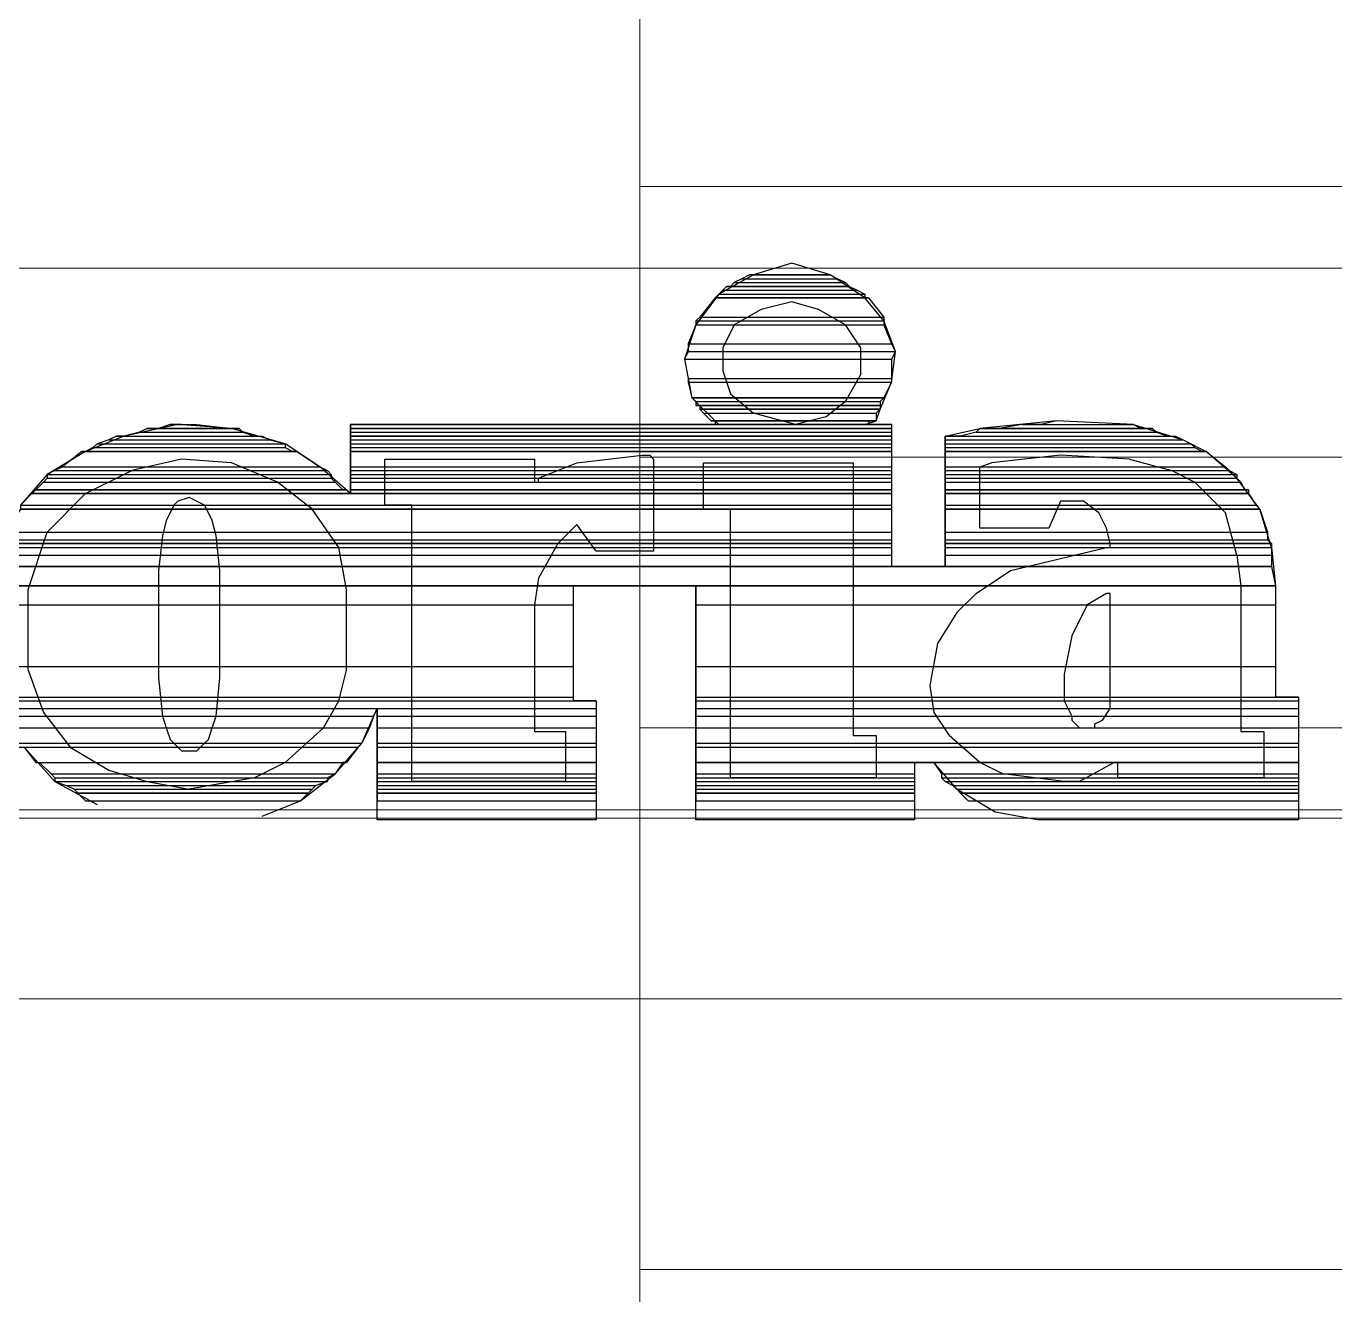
# Model space of a CAD drawing. Header units: millimetres. Extents: x 210628 to 232146, y -111309 to -91563.
# Drawn here: x 221620.1 to 221692.6, y -106426.4 to -106356.1 of the extents above; entities that cross this region are included whole.
import ezdxf

# ---------------------------------------------------------------- set-up
doc = ezdxf.new("R2010")
doc.units = ezdxf.units.MM
for name, color, linetype, lineweight in [('ahsap gor', 24, 'Continuous', 20), ('demir-1', 103, 'Continuous', 20), ('KP', 167, 'Continuous', 30), ('t_görünüş', 45, 'Continuous', 25), ('t_tarama', 253, 'Continuous', 5), ('ölçü', 251, 'Continuous', 5)]:
    doc.layers.add(name, color=color, linetype=linetype, lineweight=lineweight)

# ---------------------------------------------------------------- blocks, each defined once
blk = doc.blocks.new('logolutabela')
at = {"layer": 't_görünüş'}
for points in [[(93.913, 40.857), (91.075, 40.005), (96.466, 40.005)], [(96.75, 40.005), (93.913, 40.857), (91.075, 40.005)], [(91.075, 40.005), (88.522, 38.586)], [(90.224, 39.722), (89.657, 39.438), (97.885, 39.438)], [(90.792, 40.005), (90.224, 39.722), (97.317, 39.722)], [(90.224, 39.722), (97.317, 39.722), (97.885, 39.438)], [(91.075, 40.005), (90.792, 40.005), (96.75, 40.005)], [(90.792, 40.005), (96.75, 40.005), (97.317, 39.722)], [(91.075, 40.005), (96.75, 40.005)], [(99.304, 38.303), (96.75, 40.005)], [(88.805, 38.87), (88.522, 38.586), (99.304, 38.586)], [(89.089, 39.154), (88.805, 38.87), (98.736, 38.87)], [(88.805, 38.87), (98.736, 38.87), (99.304, 38.586)], [(89.373, 39.154), (89.089, 39.154), (98.168, 39.154)], [(89.089, 39.154), (98.168, 39.154), (98.736, 38.87)], [(89.657, 39.438), (89.373, 39.154), (98.168, 39.154)], [(89.657, 39.438), (97.885, 39.438), (98.168, 39.154)], [(88.522, 38.586), (86.819, 36.317), (85.969, 33.764), (86.535, 30.926)], [(88.238, 38.303), (87.103, 36.885), (100.722, 36.885)], [(88.522, 38.586), (88.238, 38.303), (99.304, 38.303)], [(88.238, 38.303), (99.587, 38.303)], [(88.238, 38.303), (99.587, 38.303), (100.722, 36.885)], [(88.522, 38.586), (99.304, 38.586), (99.304, 38.303)], [(95.898, 37.453), (93.913, 38.019), (91.643, 37.453)], [(100.439, 30.075), (101.29, 32.061), (101.574, 34.331), (100.722, 36.601), (99.304, 38.303)], [(87.103, 36.885), (86.819, 36.601), (100.722, 36.601)], [(87.103, 36.885), (100.722, 36.885), (100.722, 36.601)], [(91.643, 37.453), (89.657, 36.317)], [(97.885, 36.317), (95.898, 37.453)], [(86.819, 36.317), (86.253, 34.899), (101.29, 34.899)], [(86.819, 36.601), (86.819, 36.317), (100.722, 36.317)], [(86.819, 36.601), (100.722, 36.601), (100.722, 36.317)], [(86.819, 36.317), (100.722, 36.317), (101.29, 34.899)], [(89.657, 36.317), (88.805, 34.615), (88.805, 32.912), (89.373, 31.21)], [(97.885, 30.642), (99.02, 32.629), (99.02, 34.615), (97.885, 36.317)], [(86.253, 34.899), (86.253, 34.331), (101.574, 34.331)], [(86.253, 34.899), (101.29, 34.899), (101.574, 34.331)], [(86.253, 34.331), (85.969, 33.764), (101.29, 33.764)], [(86.253, 34.331), (101.574, 34.331), (101.29, 33.764)], [(85.969, 33.764), (86.253, 32.345), (101.29, 32.345)], [(85.969, 33.764), (101.29, 33.764), (101.29, 32.345)], [(86.253, 32.345), (86.253, 32.061), (101.29, 32.061)], [(86.253, 32.345), (101.29, 32.345), (101.29, 32.061)], [(86.253, 32.061), (86.535, 30.926), (100.722, 30.926)], [(86.253, 32.061), (101.29, 32.061), (100.722, 30.926)], [(89.373, 31.21), (91.075, 29.791)], [(61.285, 23.833), (61.285, 28.941), (88.522, 28.941), (86.535, 30.926)], [(86.535, 30.926), (86.819, 30.642), (100.439, 30.642)], [(86.535, 30.926), (100.722, 30.926), (100.439, 30.642)], [(86.819, 30.642), (86.819, 30.359), (100.439, 30.359)], [(86.819, 30.642), (100.439, 30.642), (100.439, 30.359)], [(86.819, 30.359), (100.439, 30.359)], [(87.103, 30.359), (87.103, 30.075), (100.439, 30.075)], [(87.103, 30.359), (100.439, 30.359), (100.439, 30.075)], [(87.103, 30.075), (87.387, 29.791), (100.155, 29.791)], [(87.103, 30.075), (100.439, 30.075), (100.155, 29.791)], [(97.885, 30.642), (96.466, 29.507), (94.197, 28.941), (91.075, 29.791)], [(99.304, 28.941), (100.155, 29.223), (100.439, 30.075)], [(87.387, 29.791), (87.954, 29.223), (100.155, 29.223)], [(87.387, 29.791), (100.155, 29.791), (100.155, 29.223)], [(87.954, 29.223), (100.155, 29.223), (99.871, 29.223)], [(87.954, 29.223), (99.587, 29.223)], [(87.954, 29.223), (99.871, 29.223), (99.587, 29.223)], [(88.238, 29.223), (88.238, 28.941), (99.587, 28.941)], [(88.238, 29.223), (99.587, 29.223), (99.587, 28.941)], [(119.165, 28.941), (113.49, 29.223), (107.815, 28.657)], [(113.49, 29.223), (112.354, 28.941), (115.476, 28.941)], [(44.545, 28.089), (41.707, 26.954), (38.87, 25.252), (36.883, 22.982)], [(43.977, 28.089), (43.41, 27.806), (55.326, 27.806)], [(44.545, 28.089), (43.977, 28.089), (54.758, 28.089)], [(43.977, 28.089), (54.758, 28.089), (55.326, 27.806)], [(56.461, 27.522), (52.489, 28.657), (48.516, 28.941), (44.545, 28.089)], [(45.679, 28.373), (44.545, 28.089), (54.191, 28.089)], [(44.545, 28.089), (54.758, 28.089)], [(46.246, 28.657), (45.679, 28.373), (53.339, 28.373)], [(45.679, 28.373), (53.339, 28.373), (54.191, 28.089)], [(47.098, 28.657), (46.246, 28.657), (53.057, 28.657)], [(46.246, 28.657), (53.057, 28.657), (53.339, 28.373)], [(47.949, 28.941), (47.098, 28.657), (52.489, 28.657)], [(47.098, 28.657), (53.057, 28.657)], [(48.516, 28.941), (47.949, 28.941), (49.935, 28.941)], [(47.949, 28.941), (49.935, 28.941), (52.489, 28.657)], [(48.516, 28.941), (49.935, 28.941)], [(61.285, 28.941), (61.285, 28.657), (101.29, 28.657)], [(61.285, 28.941), (101.29, 28.941), (101.29, 28.657)], [(61.285, 28.657), (61.285, 28.373), (101.29, 28.373)], [(61.285, 28.657), (101.29, 28.657), (101.29, 28.373)], [(61.285, 28.373), (61.285, 28.089), (101.29, 28.089)], [(61.285, 28.373), (101.29, 28.373), (101.29, 28.089)], [(61.285, 28.089), (61.285, 27.806), (101.29, 27.806)], [(61.285, 28.089), (101.29, 28.089), (101.29, 27.806)], [(88.238, 28.941), (99.304, 28.941)], [(88.238, 28.941), (99.587, 28.941), (99.304, 28.941)], [(99.304, 28.941), (101.29, 28.941), (101.29, 18.443), (105.261, 18.443), (105.261, 28.089), (107.815, 28.657)], [(106.397, 28.089), (105.261, 28.089), (122.285, 28.089)], [(105.261, 28.089), (105.261, 27.806), (122.853, 27.806)], [(105.261, 28.089), (122.285, 28.089), (122.853, 27.806)], [(107.532, 28.373), (106.397, 28.089), (121.718, 28.089)], [(106.397, 28.089), (122.285, 28.089)], [(107.815, 28.657), (107.532, 28.373), (120.866, 28.373)], [(107.532, 28.373), (120.866, 28.373), (121.718, 28.089)], [(108.099, 28.657), (107.815, 28.657), (120.583, 28.657)], [(107.815, 28.657), (120.583, 28.657), (120.866, 28.373)], [(109.234, 28.657), (108.099, 28.657), (120.583, 28.657)], [(110.937, 28.941), (109.234, 28.657), (119.731, 28.657)], [(109.234, 28.657), (120.583, 28.657)], [(111.503, 28.941), (110.937, 28.941), (119.165, 28.941)], [(110.937, 28.941), (119.165, 28.941), (119.731, 28.657)], [(111.787, 28.941), (111.503, 28.941), (117.462, 28.941)], [(111.503, 28.941), (119.165, 28.941)], [(112.354, 28.941), (111.787, 28.941), (117.178, 28.941)], [(111.787, 28.941), (117.462, 28.941)], [(112.354, 28.941), (117.178, 28.941)], [(119.165, 28.941), (122.853, 27.806), (124.555, 26.954)], [(42.275, 27.238), (41.707, 26.954), (57.028, 26.954)], [(42.559, 27.522), (42.275, 27.238), (56.461, 27.238)], [(42.275, 27.238), (56.461, 27.238), (57.028, 26.954)], [(43.41, 27.806), (42.559, 27.522), (56.461, 27.522)], [(42.559, 27.522), (56.461, 27.522), (56.461, 27.238)], [(43.41, 27.806), (55.326, 27.806), (56.461, 27.522)], [(61.285, 23.833), (59.015, 25.819), (56.461, 27.522)], [(61.285, 27.806), (61.285, 27.522), (101.29, 27.522)], [(61.285, 27.806), (101.29, 27.806), (101.29, 27.522)], [(61.285, 27.522), (61.285, 27.238), (101.29, 27.238)], [(61.285, 27.522), (101.29, 27.522), (101.29, 27.238)], [(61.285, 27.238), (61.285, 26.954), (101.29, 26.954)], [(61.285, 27.238), (101.29, 27.238), (101.29, 26.954)], [(105.261, 27.806), (105.261, 27.522), (123.42, 27.522)], [(105.261, 27.806), (122.853, 27.806), (123.42, 27.522)], [(105.261, 27.522), (105.261, 27.238), (123.704, 27.238)], [(105.261, 27.522), (123.42, 27.522), (123.704, 27.238)], [(105.261, 27.238), (105.261, 26.954), (124.271, 26.954)], [(105.261, 27.238), (123.704, 27.238), (124.271, 26.954)], [(41.423, 26.954), (40.005, 25.819), (59.015, 25.819)], [(41.707, 26.954), (41.423, 26.954), (57.312, 26.954)], [(41.423, 26.954), (57.312, 26.954), (59.015, 25.819)], [(41.707, 26.954), (57.312, 26.954)], [(55.893, 24.684), (52.489, 26.103), (48.8, 26.387), (45.111, 25.536)], [(61.285, 26.954), (61.285, 25.819), (101.29, 25.819)], [(61.285, 26.954), (101.29, 26.954), (101.29, 25.819)], [(77.741, 21.279), (76.606, 20.145), (75.187, 17.591), (74.903, 15.605), (74.903, 6.242), (77.173, 6.242), (77.173, 2.554), (65.824, 2.554), (65.824, 22.982), (63.838, 22.982), (63.838, 26.387), (74.903, 26.387), (74.903, 24.684), (75.187, 24.684), (75.187, 24.968), (78.025, 26.103), (82.847, 26.671), (83.415, 26.671), (83.699, 26.387), (83.699, 19.578), (79.442, 19.578), (78.025, 21.563), (77.741, 21.279)], [(105.261, 26.954), (124.555, 26.954)], [(105.261, 26.954), (105.261, 25.819), (125.974, 25.819)], [(105.261, 26.954), (124.555, 26.954), (125.974, 25.819)], [(118.881, 26.387), (113.773, 26.671), (108.667, 26.103)], [(118.881, 26.387), (122.001, 25.536), (123.704, 24.684)], [(129.378, 19.861), (128.527, 22.698), (126.825, 24.968), (124.555, 26.954)], [(37.451, 10.782), (37.451, 16.74), (38.87, 20.995), (41.707, 23.833), (45.111, 25.536)], [(39.437, 25.536), (38.87, 25.252), (59.866, 25.252)], [(38.87, 25.252), (38.87, 24.968), (59.866, 24.968)], [(38.87, 25.252), (59.866, 25.252), (59.866, 24.968)], [(40.005, 25.819), (39.437, 25.536), (59.582, 25.536)], [(39.437, 25.536), (59.582, 25.536), (59.866, 25.252)], [(40.005, 25.819), (59.015, 25.819), (59.582, 25.536)], [(61.285, 25.819), (61.285, 25.536), (101.29, 25.536)], [(61.285, 25.819), (101.29, 25.819), (101.29, 25.536)], [(61.285, 25.536), (61.285, 25.252), (101.29, 25.252)], [(61.285, 25.536), (101.29, 25.536), (101.29, 25.252)], [(61.285, 25.252), (61.285, 24.968), (101.29, 24.968)], [(61.285, 25.252), (101.29, 25.252), (101.29, 24.968)], [(89.373, 2.838), (89.373, 22.698), (87.387, 22.698), (87.387, 26.103), (98.452, 26.103), (98.452, 5.958), (100.155, 5.958), (100.155, 2.838), (89.373, 2.838)], [(105.261, 25.819), (105.261, 25.536), (126.258, 25.536)], [(105.261, 25.819), (125.974, 25.819), (126.258, 25.536)], [(105.261, 25.536), (105.261, 25.252), (126.825, 25.252)], [(105.261, 25.536), (126.258, 25.536), (126.825, 25.252)], [(105.261, 25.252), (105.261, 24.968), (126.825, 24.968)], [(105.261, 25.252), (126.825, 25.252), (126.825, 24.968)], [(106.113, 15.037), (107.532, 16.456), (110.085, 18.159), (117.178, 19.861), (117.462, 19.861), (117.462, 20.145), (117.178, 21.279), (116.611, 22.414), (115.476, 23.266), (113.773, 23.266), (112.922, 21.279), (107.815, 21.279), (107.815, 25.819), (108.667, 26.103)], [(38.586, 24.684), (38.018, 24.117), (60.717, 24.117)], [(38.87, 24.968), (38.586, 24.684), (60.15, 24.684)], [(38.586, 24.684), (60.15, 24.684), (60.717, 24.117)], [(38.87, 24.968), (59.866, 24.968), (60.15, 24.684)], [(61.001, 16.74), (60.433, 19.861), (58.447, 22.698), (55.893, 24.684)], [(61.285, 24.968), (61.285, 24.684), (101.29, 24.684)], [(61.285, 24.968), (101.29, 24.968), (101.29, 24.684)], [(61.285, 24.684), (61.285, 24.117), (101.29, 24.117)], [(61.285, 24.684), (101.29, 24.684), (101.29, 24.117)], [(105.261, 24.968), (105.261, 24.684), (127.109, 24.684)], [(105.261, 24.968), (126.825, 24.968), (127.109, 24.684)], [(105.261, 24.684), (105.261, 24.117), (127.393, 24.117)], [(105.261, 24.684), (127.109, 24.684), (127.393, 24.117)], [(126.825, 19.294), (125.974, 22.414), (123.704, 24.684)], [(37.735, 23.833), (36.883, 22.982), (101.29, 22.982)], [(38.018, 24.117), (37.735, 23.833), (61.285, 23.833)], [(37.735, 23.833), (101.29, 23.833), (101.29, 22.982)], [(38.018, 24.117), (61.001, 24.117)], [(38.018, 24.117), (61.001, 24.117), (61.285, 23.833)], [(48.516, 23.266), (48.233, 22.982), (47.949, 22.414), (47.665, 21.847), (47.381, 20.713), (47.098, 18.159), (47.098, 10.214), (47.381, 7.377), (47.665, 6.526), (47.949, 5.674), (48.233, 5.391), (48.8, 4.823), (49.935, 4.823), (50.503, 5.391), (50.787, 5.674), (51.07, 6.526), (51.354, 7.377), (51.638, 10.214), (51.638, 18.159), (51.354, 20.713), (51.07, 21.847), (50.787, 22.414), (50.503, 22.982), (49.368, 23.549), (48.516, 23.266)], [(61.285, 24.117), (61.285, 23.833), (101.29, 23.833)], [(61.285, 24.117), (101.29, 24.117), (101.29, 23.833)], [(105.261, 24.117), (127.677, 24.117)], [(105.261, 24.117), (105.261, 23.833), (127.677, 23.833)], [(105.261, 24.117), (127.677, 24.117), (127.677, 23.833)], [(105.261, 23.833), (105.261, 22.982), (128.243, 22.982)], [(105.261, 23.833), (127.677, 23.833), (128.243, 22.982)], [(36.883, 22.698), (35.749, 20.995), (101.29, 20.995)], [(36.883, 22.982), (36.883, 22.698), (101.29, 22.698)], [(36.883, 22.982), (101.29, 22.982), (101.29, 22.698)], [(36.883, 22.698), (101.29, 22.698), (101.29, 20.995)], [(105.261, 22.982), (105.261, 22.698), (128.527, 22.698)], [(105.261, 22.982), (128.243, 22.982), (128.527, 22.698)], [(105.261, 22.698), (105.261, 20.995), (129.094, 20.995)], [(105.261, 22.698), (128.527, 22.698), (129.094, 20.995)], [(35.749, 20.429), (35.466, 20.145), (101.29, 20.145)], [(35.749, 20.995), (35.749, 20.429), (101.29, 20.429)], [(35.749, 20.995), (101.29, 20.995), (101.29, 20.429)], [(35.749, 20.429), (101.29, 20.429), (101.29, 20.145)], [(105.261, 20.995), (105.261, 20.429), (129.094, 20.429)], [(105.261, 20.995), (129.094, 20.995), (129.094, 20.429)], [(105.261, 20.429), (105.261, 20.145), (129.378, 20.145)], [(105.261, 20.429), (129.094, 20.429), (129.378, 20.145)], [(35.466, 19.861), (35.182, 19.294), (101.29, 19.294)], [(35.466, 20.145), (35.466, 19.861), (101.29, 19.861)], [(35.466, 20.145), (101.29, 20.145), (101.29, 19.861)], [(35.466, 19.861), (101.29, 19.861), (101.29, 19.294)], [(129.378, 19.861), (129.662, 17.024), (129.662, 8.796), (131.364, 8.796), (131.364, -0.284), (112.071, -0.284), (108.95, 0.284), (106.113, 1.987), (104.41, 3.973), (102.991, 3.973), (102.991, -0.284), (86.819, -0.284), (86.819, 17.024), (77.741, 17.024), (77.741, 8.512), (79.442, 8.512), (79.442, -0.284), (63.27, -0.284), (63.27, 7.944)], [(105.261, 20.145), (105.261, 19.861), (129.378, 19.861)], [(105.261, 20.145), (129.378, 20.145), (129.378, 19.861)], [(105.261, 19.861), (105.261, 19.294), (129.378, 19.294)], [(105.261, 19.861), (129.378, 19.861), (129.378, 19.294)], [(20.711, 19.294), (20.711, 18.443), (101.29, 18.443)], [(20.711, 19.294), (101.29, 19.294), (101.29, 18.443)], [(20.711, 18.443), (20.711, 17.024), (129.662, 17.024)], [(20.711, 18.443), (129.378, 18.443), (129.662, 17.024)], [(105.261, 19.294), (105.261, 18.443), (129.378, 18.443)], [(105.261, 19.294), (129.378, 19.294), (129.378, 18.443)], [(126.825, 19.294), (127.109, 17.024), (127.109, 6.242), (128.811, 6.242), (128.811, 2.838), (118.03, 2.838), (118.03, 3.973), (117.746, 3.973), (115.192, 2.554), (114.057, 2.554), (109.518, 3.121), (107.815, 3.973), (105.545, 5.958)], [(-12.485, 17.024), (129.662, 17.024)], [(-12.201, 17.024), (-12.201, 15.605), (77.741, 15.605)], [(-12.201, 17.024), (77.741, 17.024), (77.741, 15.605)], [(61.001, 10.782), (61.001, 16.74)], [(77.741, 17.024), (129.662, 17.024)], [(86.819, 17.024), (86.819, 15.605), (129.662, 15.605)], [(86.819, 17.024), (129.662, 17.024), (129.662, 15.605)], [(117.178, 16.456), (115.76, 15.605), (114.625, 13.335), (114.057, 10.498), (114.057, 8.512), (114.625, 7.377), (114.625, 7.093), (115.192, 6.526), (116.327, 6.526), (116.327, 6.809), (116.895, 7.093), (117.462, 7.944), (117.462, 16.456), (117.178, 16.456)], [(-12.201, 15.605), (-11.066, 11.066), (77.741, 11.066)], [(-12.201, 15.605), (77.741, 15.605), (77.741, 11.066)], [(86.819, 15.605), (86.819, 11.066), (129.662, 11.066)], [(86.819, 15.605), (129.662, 15.605), (129.662, 11.066)], [(106.113, 15.037), (104.694, 12.767), (104.126, 9.647)], [(-11.066, 11.066), (-10.215, 8.796), (77.741, 8.796)], [(-11.066, 11.066), (77.741, 11.066), (77.741, 8.796)], [(37.451, 10.782), (38.586, 7.661), (40.572, 5.107), (43.41, 3.405)], [(59.298, 6.526), (60.433, 8.512), (61.001, 10.782)], [(86.819, 11.066), (86.819, 8.796), (129.662, 8.796)], [(86.819, 11.066), (129.662, 11.066), (129.662, 8.796)], [(-10.215, 8.796), (-9.931, 8.512), (77.741, 8.512)], [(-10.215, 8.796), (77.741, 8.796), (77.741, 8.512)], [(86.819, 8.796), (86.819, 8.512), (131.364, 8.512)], [(86.819, 8.796), (131.364, 8.796), (131.364, 8.512)], [(104.126, 9.647), (104.41, 7.661), (105.545, 5.958)], [(-9.931, 8.512), (-9.647, 7.944), (79.442, 7.944)], [(-9.931, 8.512), (79.442, 8.512), (79.442, 7.944)], [(-9.647, 7.944), (-9.364, 7.377), (62.986, 7.377)], [(-9.647, 7.944), (63.27, 7.944), (62.986, 7.377)], [(62.135, 5.391), (63.27, 7.944)], [(63.27, 7.944), (63.27, 7.377), (79.442, 7.377)], [(63.27, 7.944), (79.442, 7.944), (79.442, 7.377)], [(86.819, 8.512), (86.819, 7.944), (131.364, 7.944)], [(86.819, 8.512), (131.364, 8.512), (131.364, 7.944)], [(86.819, 7.944), (86.819, 7.377), (131.364, 7.377)], [(86.819, 7.944), (131.364, 7.944), (131.364, 7.377)], [(-9.364, 7.377), (-9.08, 6.526), (62.702, 6.526)], [(-9.364, 7.377), (62.986, 7.377), (62.702, 6.526)], [(63.27, 7.377), (63.27, 6.526), (79.442, 6.526)], [(63.27, 7.377), (79.442, 7.377), (79.442, 6.526)], [(86.819, 7.377), (86.819, 6.526), (131.364, 6.526)], [(86.819, 7.377), (131.364, 7.377), (131.364, 6.526)], [(-9.08, 6.526), (-7.945, 5.391), (62.135, 5.391)], [(-9.08, 6.526), (62.702, 6.526), (62.135, 5.391)], [(59.298, 6.526), (56.461, 3.973), (54.191, 2.838), (49.368, 1.987)], [(63.27, 6.526), (63.27, 5.391), (79.442, 5.391)], [(63.27, 6.526), (79.442, 6.526), (79.442, 5.391)], [(86.819, 6.526), (86.819, 5.391), (131.364, 5.391)], [(86.819, 6.526), (131.364, 6.526), (131.364, 5.391)], [(-7.945, 5.391), (-7.945, 5.107), (61.851, 5.107)], [(-7.945, 5.391), (62.135, 5.391), (61.851, 5.107)], [(37.167, 5.107), (38.018, 3.973), (61.001, 3.973)], [(37.167, 5.107), (61.851, 5.107), (61.001, 3.973)], [(37.167, 5.107), (39.437, 2.554), (42.559, 0.851)], [(54.758, 0), (57.596, 1.135), (60.15, 3.121), (62.135, 5.391)], [(63.27, 5.391), (63.27, 5.107), (79.442, 5.107)], [(63.27, 5.391), (79.442, 5.391), (79.442, 5.107)], [(63.27, 5.107), (63.27, 3.973), (79.442, 3.973)], [(63.27, 5.107), (79.442, 5.107), (79.442, 3.973)], [(86.819, 5.391), (86.819, 5.107), (131.364, 5.107)], [(86.819, 5.391), (131.364, 5.391), (131.364, 5.107)], [(86.819, 5.107), (86.819, 3.973), (131.364, 3.973)], [(86.819, 5.107), (131.364, 5.107), (131.364, 3.973)], [(38.018, 3.973), (60.717, 3.973)], [(38.018, 3.973), (61.001, 3.973), (60.717, 3.973)], [(38.302, 3.973), (39.153, 3.121), (60.15, 3.121)], [(38.302, 3.973), (60.717, 3.973), (60.15, 3.121)], [(63.27, 3.973), (63.27, 3.121), (79.442, 3.121)], [(63.27, 3.973), (79.442, 3.973), (79.442, 3.121)], [(86.819, 3.973), (86.819, 3.121), (102.991, 3.121)], [(86.819, 3.973), (102.991, 3.973), (102.991, 3.121)], [(104.41, 3.973), (104.978, 3.121), (131.364, 3.121)], [(104.41, 3.973), (131.364, 3.973), (131.364, 3.121)], [(39.153, 3.121), (39.437, 2.838), (59.582, 2.838)], [(39.153, 3.121), (60.15, 3.121), (59.582, 2.838)], [(43.41, 3.405), (46.246, 2.554), (49.368, 1.987)], [(63.27, 3.121), (63.27, 2.838), (79.442, 2.838)], [(63.27, 3.121), (79.442, 3.121), (79.442, 2.838)], [(86.819, 3.121), (86.819, 2.838), (102.991, 2.838)], [(86.819, 3.121), (102.991, 3.121), (102.991, 2.838)], [(104.978, 3.121), (104.978, 2.838), (131.364, 2.838)], [(104.978, 3.121), (131.364, 3.121), (131.364, 2.838)], [(39.437, 2.838), (39.437, 2.554), (59.582, 2.554)], [(39.437, 2.838), (59.582, 2.838), (59.582, 2.554)], [(39.437, 2.554), (40.288, 2.27), (58.731, 2.27)], [(39.437, 2.554), (59.582, 2.554), (58.731, 2.27)], [(40.288, 2.27), (40.856, 1.987), (58.447, 1.987)], [(40.288, 2.27), (58.731, 2.27), (58.447, 1.987)], [(40.856, 1.987), (41.14, 1.703), (58.163, 1.703)], [(40.856, 1.987), (58.447, 1.987), (58.163, 1.703)], [(63.27, 2.838), (63.27, 2.554), (79.442, 2.554)], [(63.27, 2.838), (79.442, 2.838), (79.442, 2.554)], [(63.27, 2.554), (63.27, 2.27), (79.442, 2.27)], [(63.27, 2.554), (79.442, 2.554), (79.442, 2.27)], [(63.27, 2.27), (63.27, 1.987), (79.442, 1.987)], [(63.27, 2.27), (79.442, 2.27), (79.442, 1.987)], [(63.27, 1.987), (63.27, 1.703), (79.442, 1.703)], [(63.27, 1.987), (79.442, 1.987), (79.442, 1.703)], [(86.819, 2.838), (86.819, 2.554), (102.991, 2.554)], [(86.819, 2.838), (102.991, 2.838), (102.991, 2.554)], [(86.819, 2.554), (86.819, 2.27), (102.991, 2.27)], [(86.819, 2.554), (102.991, 2.554), (102.991, 2.27)], [(86.819, 2.27), (86.819, 1.987), (102.991, 1.987)], [(86.819, 2.27), (102.991, 2.27), (102.991, 1.987)], [(86.819, 1.987), (86.819, 1.703), (102.991, 1.703)], [(86.819, 1.987), (102.991, 1.987), (102.991, 1.703)], [(104.978, 2.838), (105.261, 2.554), (131.364, 2.554)], [(104.978, 2.838), (131.364, 2.838), (131.364, 2.554)], [(105.261, 2.554), (105.829, 2.27), (131.364, 2.27)], [(105.261, 2.554), (131.364, 2.554), (131.364, 2.27)], [(105.829, 2.27), (106.113, 1.987), (131.364, 1.987)], [(105.829, 2.27), (131.364, 2.27), (131.364, 1.987)], [(106.113, 1.987), (106.397, 1.703), (131.364, 1.703)], [(106.113, 1.987), (131.364, 1.987), (131.364, 1.703)], [(41.14, 1.703), (41.707, 1.135), (57.596, 1.135)], [(41.14, 1.703), (58.163, 1.703), (57.596, 1.135)], [(63.27, 1.703), (63.27, 1.135), (79.442, 1.135)], [(63.27, 1.703), (79.442, 1.703), (79.442, 1.135)], [(86.819, 1.703), (86.819, 1.135), (102.991, 1.135)], [(86.819, 1.703), (102.991, 1.703), (102.991, 1.135)], [(106.397, 1.703), (106.964, 1.135), (131.364, 1.135)], [(106.397, 1.703), (131.364, 1.703), (131.364, 1.135)]]:
    blk.add_lwpolyline(points, dxfattribs=at)
for points in [[(90.792, 40.005), (90.792, 40.005), (96.75, 40.005), (96.75, 40.005), (96.75, 40.005), (90.792, 40.005), (90.792, 40.005)], [(90.792, 40.005), (90.792, 40.005), (96.75, 40.005), (96.75, 40.005), (96.75, 40.005), (90.792, 40.005), (90.792, 40.005)], [(90.792, 40.005), (90.792, 40.005), (96.75, 40.005), (96.75, 40.005), (96.75, 40.005), (90.792, 40.005), (90.792, 40.005)], [(90.792, 40.005), (90.792, 40.005), (96.75, 40.005), (96.75, 40.005), (96.75, 40.005), (90.792, 40.005), (90.792, 40.005)], [(90.792, 40.005), (90.792, 40.005), (96.75, 40.005), (96.75, 40.005), (96.75, 40.005), (90.792, 40.005), (90.792, 40.005)], [(90.792, 40.005), (90.792, 40.005), (96.75, 40.005), (96.75, 40.005), (96.75, 40.005), (90.792, 40.005), (90.792, 40.005)], [(89.373, 39.154), (89.373, 39.154), (98.168, 39.154), (98.168, 39.154), (98.168, 39.154), (89.373, 39.154), (89.373, 39.154)], [(89.373, 39.154), (89.373, 39.154), (98.168, 39.154), (98.168, 39.154), (98.168, 39.154), (89.373, 39.154), (89.373, 39.154)], [(89.373, 39.154), (89.373, 39.154), (98.168, 39.154), (98.168, 39.154), (98.168, 39.154), (89.373, 39.154), (89.373, 39.154)], [(88.238, 38.303), (88.238, 38.303), (99.587, 38.303), (99.587, 38.303), (99.587, 38.303), (88.238, 38.303), (88.238, 38.303)], [(86.535, 30.926), (86.535, 30.926), (100.722, 30.926), (100.722, 30.926), (100.722, 30.926), (86.535, 30.926), (86.535, 30.926)], [(86.535, 30.926), (86.535, 30.926), (100.722, 30.926), (100.722, 30.926), (100.722, 30.926), (86.535, 30.926), (86.535, 30.926)], [(86.819, 30.359), (86.819, 30.359), (100.439, 30.359), (100.439, 30.359), (100.439, 30.359), (86.819, 30.359), (86.819, 30.359)], [(87.103, 30.359), (87.103, 30.359), (100.439, 30.359), (100.439, 30.359), (100.439, 30.359), (87.103, 30.359), (87.103, 30.359)], [(87.103, 30.359), (87.103, 30.359), (100.439, 30.359), (100.439, 30.359), (100.439, 30.359), (87.103, 30.359), (87.103, 30.359)], [(87.103, 30.075), (87.103, 30.075), (100.439, 30.075), (100.439, 30.075), (100.439, 30.075), (87.103, 30.075), (87.103, 30.075)], [(87.103, 30.075), (87.103, 30.075), (100.439, 30.075), (100.439, 30.075), (100.439, 30.075), (87.103, 30.075), (87.103, 30.075)], [(87.954, 29.223), (87.954, 29.223), (99.871, 29.223), (99.871, 29.223), (99.871, 29.223), (87.954, 29.223), (87.954, 29.223)], [(46.246, 28.657), (46.246, 28.657), (53.057, 28.657), (53.057, 28.657), (53.057, 28.657), (46.246, 28.657), (46.246, 28.657)], [(46.246, 28.657), (46.246, 28.657), (53.057, 28.657), (53.057, 28.657), (53.057, 28.657), (46.246, 28.657), (46.246, 28.657)], [(48.516, 28.941), (48.516, 28.941), (48.8, 28.941), (48.8, 28.941), (48.8, 28.941), (48.516, 28.941), (48.516, 28.941)], [(61.285, 28.941), (61.285, 28.941), (88.522, 28.941), (88.522, 28.941), (88.522, 28.941), (61.285, 28.941), (61.285, 28.941)], [(61.285, 28.941), (61.285, 28.941), (101.29, 28.941), (101.29, 28.941), (101.29, 28.941), (61.285, 28.941), (61.285, 28.941)], [(61.285, 28.941), (61.285, 28.941), (101.29, 28.941), (101.29, 28.941), (101.29, 28.941), (61.285, 28.941), (61.285, 28.941)], [(61.285, 28.657), (61.285, 28.657), (101.29, 28.657), (101.29, 28.657), (101.29, 28.657), (61.285, 28.657), (61.285, 28.657)], [(61.285, 28.657), (61.285, 28.657), (101.29, 28.657), (101.29, 28.657), (101.29, 28.657), (61.285, 28.657), (61.285, 28.657)], [(61.285, 28.657), (61.285, 28.657), (101.29, 28.657), (101.29, 28.657), (101.29, 28.657), (61.285, 28.657), (61.285, 28.657)], [(61.285, 28.657), (61.285, 28.657), (101.29, 28.657), (101.29, 28.657), (101.29, 28.657), (61.285, 28.657), (61.285, 28.657)], [(61.285, 28.089), (61.285, 28.089), (101.29, 28.089), (101.29, 28.089), (101.29, 28.089), (61.285, 28.089), (61.285, 28.089)], [(61.285, 28.089), (61.285, 28.089), (101.29, 28.089), (101.29, 28.089), (101.29, 28.089), (61.285, 28.089), (61.285, 28.089)], [(88.522, 28.941), (88.522, 28.941), (99.304, 28.941), (99.304, 28.941), (99.304, 28.941), (88.522, 28.941), (88.522, 28.941)], [(88.522, 28.941), (88.522, 28.941), (99.304, 28.941), (99.304, 28.941), (99.304, 28.941), (88.522, 28.941), (88.522, 28.941)], [(99.304, 28.941), (99.304, 28.941), (101.29, 28.941), (101.29, 28.941), (101.29, 28.941), (99.304, 28.941), (99.304, 28.941)], [(108.099, 28.657), (108.099, 28.657), (120.583, 28.657), (120.583, 28.657), (120.583, 28.657), (108.099, 28.657), (108.099, 28.657)], [(41.423, 26.954), (41.423, 26.954), (57.312, 26.954), (57.312, 26.954), (57.312, 26.954), (41.423, 26.954), (41.423, 26.954)], [(41.423, 26.954), (41.423, 26.954), (57.312, 26.954), (57.312, 26.954), (57.312, 26.954), (41.423, 26.954), (41.423, 26.954)], [(61.285, 26.954), (61.285, 26.954), (101.29, 26.954), (101.29, 26.954), (101.29, 26.954), (61.285, 26.954), (61.285, 26.954)], [(61.285, 26.954), (61.285, 26.954), (101.29, 26.954), (101.29, 26.954), (101.29, 26.954), (61.285, 26.954), (61.285, 26.954)], [(61.285, 26.954), (61.285, 26.954), (101.29, 26.954), (101.29, 26.954), (101.29, 26.954), (61.285, 26.954), (61.285, 26.954)], [(61.285, 26.954), (61.285, 26.954), (101.29, 26.954), (101.29, 26.954), (101.29, 26.954), (61.285, 26.954), (61.285, 26.954)], [(105.261, 26.954), (105.261, 26.954), (124.555, 26.954), (124.555, 26.954), (124.555, 26.954), (105.261, 26.954), (105.261, 26.954)], [(105.261, 26.954), (105.261, 26.954), (124.555, 26.954), (124.555, 26.954), (124.555, 26.954), (105.261, 26.954), (105.261, 26.954)], [(105.261, 26.954), (105.261, 26.954), (124.555, 26.954), (124.555, 26.954), (124.555, 26.954), (105.261, 26.954), (105.261, 26.954)], [(37.735, 23.833), (37.735, 23.833), (61.285, 23.833), (61.285, 23.833), (61.285, 23.833), (37.735, 23.833), (37.735, 23.833)], [(37.735, 23.833), (37.735, 23.833), (61.285, 23.833), (61.285, 23.833), (61.285, 23.833), (37.735, 23.833), (37.735, 23.833)], [(38.018, 24.117), (38.018, 24.117), (61.001, 24.117), (61.001, 24.117), (61.001, 24.117), (38.018, 24.117), (38.018, 24.117)], [(61.285, 24.117), (61.285, 24.117), (101.29, 24.117), (101.29, 24.117), (101.29, 24.117), (61.285, 24.117), (61.285, 24.117)], [(61.285, 24.117), (61.285, 24.117), (101.29, 24.117), (101.29, 24.117), (101.29, 24.117), (61.285, 24.117), (61.285, 24.117)], [(61.285, 23.833), (61.285, 23.833), (101.29, 23.833), (101.29, 23.833), (101.29, 23.833), (61.285, 23.833), (61.285, 23.833)], [(61.285, 23.833), (61.285, 23.833), (101.29, 23.833), (101.29, 23.833), (101.29, 23.833), (61.285, 23.833), (61.285, 23.833)], [(105.261, 24.117), (105.261, 24.117), (127.677, 24.117), (127.677, 24.117), (127.677, 24.117), (105.261, 24.117), (105.261, 24.117)], [(105.261, 23.833), (105.261, 23.833), (127.677, 23.833), (127.677, 23.833), (127.677, 23.833), (105.261, 23.833), (105.261, 23.833)], [(105.261, 23.833), (105.261, 23.833), (127.677, 23.833), (127.677, 23.833), (127.677, 23.833), (105.261, 23.833), (105.261, 23.833)], [(36.883, 22.698), (36.883, 22.698), (101.29, 22.698), (101.29, 22.698), (101.29, 22.698), (36.883, 22.698), (36.883, 22.698)], [(36.883, 22.698), (36.883, 22.698), (101.29, 22.698), (101.29, 22.698), (101.29, 22.698), (36.883, 22.698), (36.883, 22.698)], [(105.261, 22.698), (105.261, 22.698), (128.527, 22.698), (128.527, 22.698), (128.527, 22.698), (105.261, 22.698), (105.261, 22.698)], [(105.261, 22.698), (105.261, 22.698), (128.527, 22.698), (128.527, 22.698), (128.527, 22.698), (105.261, 22.698), (105.261, 22.698)], [(35.466, 20.145), (35.466, 20.145), (101.29, 20.145), (101.29, 20.145), (101.29, 20.145), (35.466, 20.145), (35.466, 20.145)], [(35.466, 20.145), (35.466, 20.145), (101.29, 20.145), (101.29, 20.145), (101.29, 20.145), (35.466, 20.145), (35.466, 20.145)], [(105.261, 20.145), (105.261, 20.145), (129.378, 20.145), (129.378, 20.145), (129.378, 20.145), (105.261, 20.145), (105.261, 20.145)], [(105.261, 20.145), (105.261, 20.145), (129.378, 20.145), (129.378, 20.145), (129.378, 20.145), (105.261, 20.145), (105.261, 20.145)], [(20.711, 18.443), (20.711, 18.443), (101.29, 18.443), (101.29, 18.443), (101.29, 18.443), (20.711, 18.443), (20.711, 18.443)], [(20.711, 18.443), (20.711, 18.443), (101.29, 18.443), (101.29, 18.443), (101.29, 18.443), (20.711, 18.443), (20.711, 18.443)], [(101.29, 18.443), (101.29, 18.443), (105.261, 18.443), (105.261, 18.443), (105.261, 18.443), (101.29, 18.443), (101.29, 18.443)], [(105.261, 18.443), (105.261, 18.443), (129.378, 18.443), (129.378, 18.443), (129.378, 18.443), (105.261, 18.443), (105.261, 18.443)], [(105.261, 18.443), (105.261, 18.443), (129.378, 18.443), (129.378, 18.443), (129.378, 18.443), (105.261, 18.443), (105.261, 18.443)], [(-12.485, 17.024), (-12.485, 17.024), (129.662, 17.024), (129.662, 17.024), (129.662, 17.024), (-12.485, 17.024), (-12.485, 17.024)], [(-12.201, 17.024), (-12.201, 17.024), (77.741, 17.024), (77.741, 17.024), (77.741, 17.024), (-12.201, 17.024), (-12.201, 17.024)], [(-12.201, 17.024), (-12.201, 17.024), (77.741, 17.024), (77.741, 17.024), (77.741, 17.024), (-12.201, 17.024), (-12.201, 17.024)], [(20.711, 17.024), (20.711, 17.024), (129.662, 17.024), (129.662, 17.024), (129.662, 17.024), (20.711, 17.024), (20.711, 17.024)], [(20.711, 17.024), (20.711, 17.024), (129.662, 17.024), (129.662, 17.024), (129.662, 17.024), (20.711, 17.024), (20.711, 17.024)], [(77.741, 17.024), (77.741, 17.024), (129.662, 17.024), (129.662, 17.024), (129.662, 17.024), (77.741, 17.024), (77.741, 17.024)], [(129.662, 8.796), (129.662, 8.796), (131.364, 8.796), (131.364, 8.796), (131.364, 8.796), (129.662, 8.796), (129.662, 8.796)], [(77.741, 8.512), (77.741, 8.512), (79.442, 8.512), (79.442, 8.512), (79.442, 8.512), (77.741, 8.512), (77.741, 8.512)], [(63.27, 3.973), (63.27, 3.973), (79.442, 3.973), (79.442, 3.973), (79.442, 3.973), (63.27, 3.973), (63.27, 3.973)], [(63.27, 3.973), (63.27, 3.973), (79.442, 3.973), (79.442, 3.973), (79.442, 3.973), (63.27, 3.973), (63.27, 3.973)], [(86.819, 3.973), (86.819, 3.973), (131.364, 3.973), (131.364, 3.973), (131.364, 3.973), (86.819, 3.973), (86.819, 3.973)], [(86.819, 3.973), (86.819, 3.973), (131.364, 3.973), (131.364, 3.973), (131.364, 3.973), (86.819, 3.973), (86.819, 3.973)], [(102.991, 3.973), (102.991, 3.973), (104.41, 3.973), (104.41, 3.973), (104.41, 3.973), (102.991, 3.973), (102.991, 3.973)], [(41.14, 1.703), (41.14, 1.703), (58.163, 1.703), (58.163, 1.703), (58.163, 1.703), (41.14, 1.703), (41.14, 1.703)], [(41.14, 1.703), (41.14, 1.703), (58.163, 1.703), (58.163, 1.703), (58.163, 1.703), (41.14, 1.703), (41.14, 1.703)], [(63.27, 1.703), (63.27, 1.703), (79.442, 1.703), (79.442, 1.703), (79.442, 1.703), (63.27, 1.703), (63.27, 1.703)], [(63.27, 1.703), (63.27, 1.703), (79.442, 1.703), (79.442, 1.703), (79.442, 1.703), (63.27, 1.703), (63.27, 1.703)], [(86.819, 1.703), (86.819, 1.703), (102.991, 1.703), (102.991, 1.703), (102.991, 1.703), (86.819, 1.703), (86.819, 1.703)], [(86.819, 1.703), (86.819, 1.703), (102.991, 1.703), (102.991, 1.703), (102.991, 1.703), (86.819, 1.703), (86.819, 1.703)], [(106.397, 1.703), (106.397, 1.703), (131.364, 1.703), (131.364, 1.703), (131.364, 1.703), (106.397, 1.703), (106.397, 1.703)], [(106.397, 1.703), (106.397, 1.703), (131.364, 1.703), (131.364, 1.703), (131.364, 1.703), (106.397, 1.703), (106.397, 1.703)]]:
    blk.add_open_spline(points, degree=3, knots=[0, 0, 0, 0, 1, 1, 1, 2, 2, 2, 2], dxfattribs=at)
blk = doc.blocks.new('SDG')
at = {"layer": 'ölçü'}
for p, q in [((242801.141, -106522.133, 0.002), (243190.241, -106522.133, 0.002)), ((243190.241, -106552.133, 0.002), (242801.859, -106552.133, 0.002))]:
    blk.add_line(p, q, dxfattribs=at)
at = {"layer": 't_tarama', "linetype": 'Continuous', "xscale": 0.7495488, "yscale": 0.7495488, "zscale": 0.7495488}
blk.add_blockref('logolutabela', (242813.878, -106552.482, 0.002), dxfattribs=at)

msp = doc.modelspace()

# ---------------------------------------------------------------- linework, layer by layer
at = {"layer": 'ahsap gor'}
for p, q in [((221654.126, -106499.961, 0.002), (221654.126, -106319.961, 0.002)), ((221654.126, -106364.961, 0.002), (221896.124, -106364.961, 0.002)), ((221654.126, -106379.961, 0.002), (221896.124, -106379.961, 0.002)), ((221654.126, -106394.961, 0.002), (221896.124, -106394.961, 0.002)), ((221654.126, -106409.961, 0.002), (221896.124, -106409.961, 0.002)), ((221654.126, -106424.961, 0.002), (221896.124, -106424.961, 0.002))]:
    msp.add_line(p, q, dxfattribs=at)
at = {"layer": 'demir-1', "elevation": 0.002}
msp.add_lwpolyline([(221571.079, -106399.961), (221971.855, -106399.961), (221971.855, -106409.961), (221571.079, -106409.961)], close=True, dxfattribs=at)

# ---------------------------------------------------------------- block references
at = {"layer": 'KP', "lineweight": 100}
msp.add_blockref('SDG', (-21221.716, 152.639, -0.002), dxfattribs=at)

doc.saveas('drawing.dxf')
